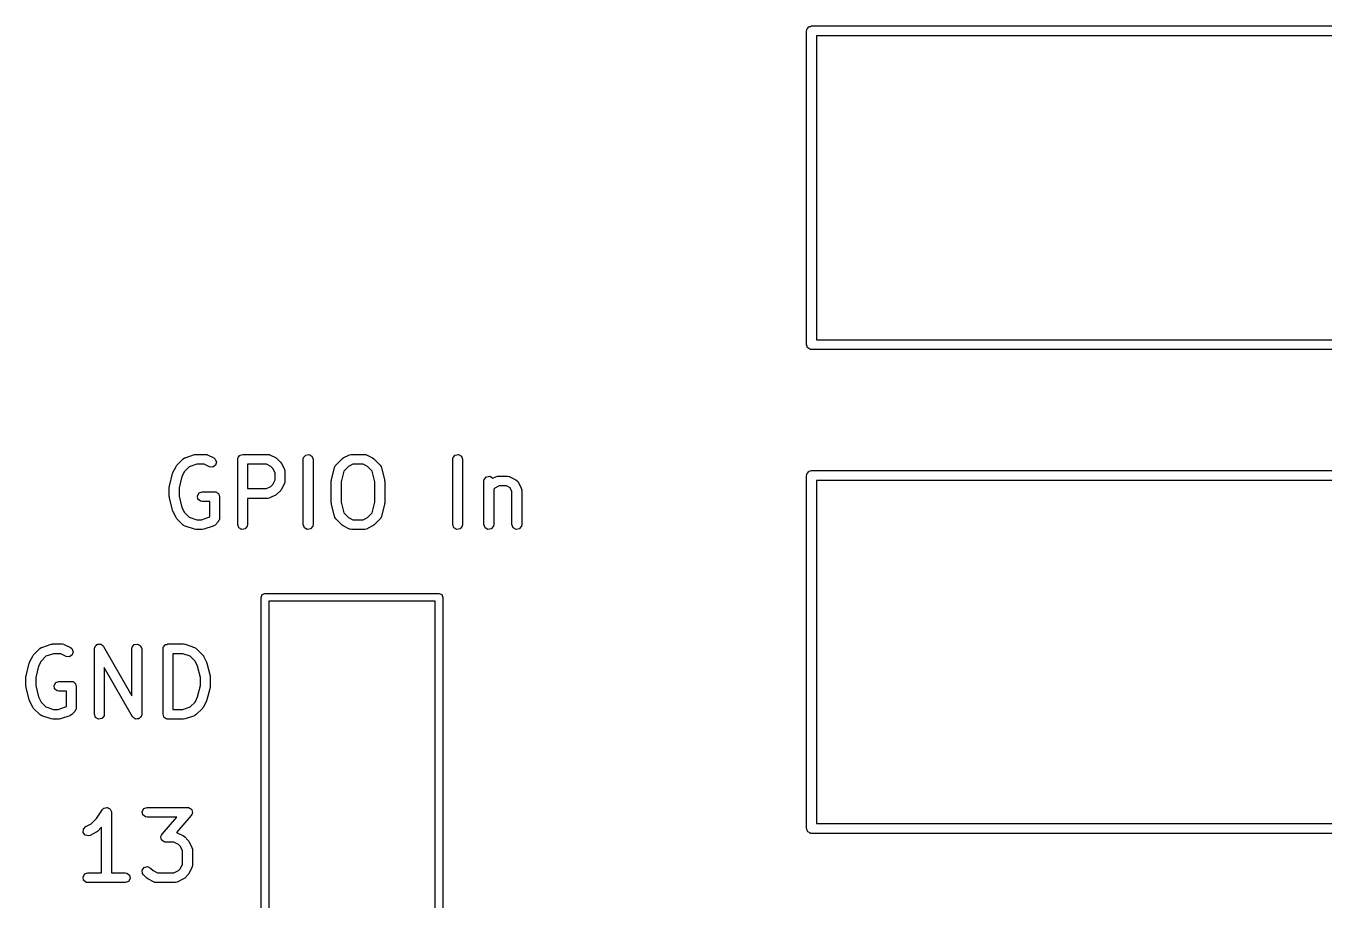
# Model space of a CAD drawing. Extents: x 84 to 170.9, y -102.7 to -57.6.
# Drawn here: x 83.99 to 103.83, y -71.09 to -57.73 of the extents above; entities that cross this region are included whole.
import ezdxf

# ---------------------------------------------------------------- set-up
doc = ezdxf.new("R2010")
doc.units = 0
doc.layers.add('BLACK', color=7, linetype='CONTINUOUS')

msp = doc.modelspace()

# ---------------------------------------------------------------- linework, layer by layer
at = {"layer": 'BLACK', "linetype": 'CONTINUOUS'}
for p, q in [((95.9581, -57.7402), (95.9625, -57.735)), ((95.9625, -57.735), (95.9817, -57.7317)), ((95.9817, -57.7317), (96, -57.725)), ((96, -57.725), (112.6, -57.725)), ((95.925, -57.8), (95.9267, -57.7903)), ((95.925, -62.6), (95.925, -57.8)), ((95.9261, -57.787), (95.9278, -57.7841)), ((95.9267, -57.7903), (95.9261, -57.787)), ((95.9278, -57.7841), (95.9295, -57.7743)), ((95.9295, -57.7743), (95.942, -57.7594)), ((95.942, -57.7594), (95.9518, -57.7425)), ((95.9518, -57.7425), (95.9581, -57.7402)), ((96.075, -57.875), (96.075, -62.525)), ((112.525, -57.875), (96.075, -57.875)), ((95.9317, -62.6183), (95.925, -62.6)), ((95.935, -62.6375), (95.9317, -62.6183)), ((95.9402, -62.6418), (95.935, -62.6375)), ((95.9425, -62.6482), (95.9402, -62.6418)), ((95.9594, -62.658), (95.9425, -62.6482)), ((95.9743, -62.6705), (95.9594, -62.658)), ((95.9841, -62.6722), (95.9743, -62.6705)), ((95.987, -62.6739), (95.9841, -62.6722)), ((95.9903, -62.6733), (95.987, -62.6739)), ((96, -62.675), (95.9903, -62.6733)), ((112.6, -62.675), (96, -62.675)), ((96.075, -62.525), (112.525, -62.525)), ((86.4239, -64.3288), (86.5668, -64.2812)), ((86.5668, -64.2812), (86.5889, -64.2779)), ((86.5889, -64.2779), (86.5905, -64.2774)), ((86.5905, -64.2774), (86.7333, -64.2774)), ((86.7333, -64.2774), (86.759, -64.2819)), ((86.759, -64.2819), (86.7624, -64.2848)), ((86.7624, -64.2848), (86.7669, -64.2853)), ((86.7669, -64.2853), (86.8621, -64.3329)), ((87.2629, -64.2926), (87.2673, -64.2874)), ((87.2673, -64.2874), (87.2865, -64.284)), ((87.2865, -64.284), (87.3048, -64.2774)), ((87.3048, -64.2774), (87.6857, -64.2774)), ((87.6857, -64.2774), (87.7114, -64.2819)), ((87.7114, -64.2819), (87.7148, -64.2848)), ((87.7148, -64.2848), (87.7193, -64.2853)), ((87.7193, -64.2853), (87.8145, -64.3329)), ((88.2343, -64.3267), (88.2673, -64.2874)), ((88.2673, -64.2874), (88.3178, -64.2785)), ((88.3178, -64.2785), (88.3622, -64.3042)), ((88.8426, -64.3329), (88.9379, -64.2853)), ((88.9379, -64.2853), (88.9629, -64.2779)), ((88.9629, -64.2779), (88.9672, -64.2789)), ((88.9672, -64.2789), (88.9714, -64.2774)), ((88.9714, -64.2774), (89.1619, -64.2774)), ((89.1619, -64.2774), (89.1876, -64.2819)), ((89.1876, -64.2819), (89.191, -64.2848)), ((89.191, -64.2848), (89.1954, -64.2853)), ((89.1954, -64.2853), (89.2907, -64.3329)), ((90.52, -64.3267), (90.553, -64.2874)), ((90.553, -64.2874), (90.6035, -64.2785)), ((90.6035, -64.2785), (90.6479, -64.3042)), ((86.2377, -64.5569), (86.2853, -64.4617)), ((86.2853, -64.4617), (86.2987, -64.4437)), ((86.2987, -64.4437), (86.2993, -64.4422)), ((86.2993, -64.4422), (86.3946, -64.347)), ((86.3946, -64.347), (86.4159, -64.332)), ((86.4881, -64.4656), (86.414, -64.5397)), ((86.4159, -64.332), (86.4204, -64.3316)), ((86.4204, -64.3316), (86.4239, -64.3288)), ((86.6026, -64.4274), (86.4881, -64.4656)), ((86.7156, -64.4274), (86.6026, -64.4274)), ((86.795, -64.4671), (86.7156, -64.4274)), ((86.846, -64.4729), (86.795, -64.4671)), ((86.8888, -64.4447), (86.846, -64.4729)), ((86.8621, -64.3329), (86.883, -64.3484)), ((86.883, -64.3484), (86.9034, -64.3955)), ((86.9034, -64.3955), (86.8888, -64.4447)), ((87.2298, -64.3524), (87.2315, -64.3426)), ((87.2298, -65.3524), (87.2298, -64.3524)), ((87.2309, -64.3394), (87.2326, -64.3365)), ((87.2315, -64.3426), (87.2309, -64.3394)), ((87.2326, -64.3365), (87.2343, -64.3267)), ((87.2343, -64.3267), (87.2468, -64.3118)), ((87.2468, -64.3118), (87.2566, -64.2949)), ((87.2566, -64.2949), (87.2629, -64.2926)), ((87.3798, -64.4274), (87.3798, -64.8012)), ((87.668, -64.4274), (87.3798, -64.4274)), ((87.7365, -64.4616), (87.668, -64.4274)), ((87.7669, -64.492), (87.7365, -64.4616)), ((87.8145, -64.3329), (87.8325, -64.3463)), ((87.8325, -64.3463), (87.834, -64.347)), ((87.834, -64.347), (87.8816, -64.3946)), ((87.8816, -64.3946), (87.8945, -64.413)), ((87.8945, -64.413), (87.8957, -64.4141)), ((87.8957, -64.4141), (87.9433, -64.5093)), ((88.2298, -64.3524), (88.2343, -64.3267)), ((88.2298, -65.3524), (88.2298, -64.3524)), ((88.3622, -64.3042), (88.3798, -64.3524)), ((88.3798, -64.3524), (88.3798, -65.3524)), ((88.6606, -64.6675), (88.7082, -64.477)), ((88.7082, -64.477), (88.7188, -64.4533)), ((88.7188, -64.4533), (88.7248, -64.4489)), ((88.7248, -64.4489), (88.7279, -64.4422)), ((88.7279, -64.4422), (88.8232, -64.347)), ((88.8232, -64.347), (88.8415, -64.3341)), ((88.8415, -64.3341), (88.8426, -64.3329)), ((88.9206, -64.4616), (88.8487, -64.5336)), ((88.9891, -64.4274), (88.9206, -64.4616)), ((89.1442, -64.4274), (88.9891, -64.4274)), ((89.2127, -64.4616), (89.1442, -64.4274)), ((89.2847, -64.5336), (89.2127, -64.4616)), ((89.2907, -64.3329), (89.3087, -64.3463)), ((89.3087, -64.3463), (89.3102, -64.347)), ((89.3102, -64.347), (89.4054, -64.4422)), ((89.4054, -64.4422), (89.4204, -64.4635)), ((89.4204, -64.4635), (89.421, -64.4709)), ((89.421, -64.4709), (89.4251, -64.477)), ((89.4251, -64.477), (89.4728, -64.6675)), ((90.5155, -64.3524), (90.52, -64.3267)), ((90.5155, -65.3524), (90.5155, -64.3524)), ((90.6479, -64.3042), (90.6655, -64.3524)), ((90.6655, -64.3524), (90.6655, -65.3524)), ((86.1844, -64.7628), (86.232, -64.5723)), ((86.232, -64.5723), (86.2373, -64.5605)), ((86.2373, -64.5605), (86.2377, -64.5569)), ((86.3755, -64.6167), (86.3321, -64.7902)), ((86.414, -64.5397), (86.3755, -64.6167)), ((87.8012, -64.5606), (87.7669, -64.492)), ((87.7669, -64.7365), (87.8012, -64.668)), ((87.8012, -64.668), (87.8012, -64.5606)), ((87.9433, -64.5093), (87.9507, -64.5343)), ((87.9507, -64.5343), (87.9497, -64.5386)), ((87.9497, -64.5386), (87.9512, -64.5429)), ((87.9512, -64.5429), (87.9512, -64.6857)), ((88.6583, -64.6857), (88.6609, -64.671)), ((88.6609, -64.671), (88.6606, -64.6675)), ((88.8487, -64.5336), (88.8083, -64.6949)), ((89.325, -64.6949), (89.2847, -64.5336)), ((89.4728, -64.6675), (89.4738, -64.6825)), ((89.4738, -64.6825), (89.475, -64.6857)), ((90.9917, -64.6857), (90.9962, -64.6601)), ((90.9962, -64.6601), (91.0292, -64.6208)), ((91.0292, -64.6208), (91.0797, -64.6119)), ((91.0797, -64.6119), (91.1241, -64.6375)), ((91.1241, -64.6375), (91.1263, -64.6435)), ((91.1263, -64.6435), (91.176, -64.6186)), ((91.176, -64.6186), (91.2009, -64.6112)), ((91.2009, -64.6112), (91.2053, -64.6122)), ((91.2053, -64.6122), (91.2095, -64.6107)), ((91.2095, -64.6107), (91.3524, -64.6107)), ((91.3524, -64.6107), (91.378, -64.6152)), ((91.378, -64.6152), (91.3815, -64.6181)), ((91.3815, -64.6181), (91.3859, -64.6186)), ((91.3859, -64.6186), (91.4812, -64.6663)), ((91.4812, -64.6663), (91.5021, -64.6818)), ((91.5021, -64.6818), (91.5065, -64.6921)), ((95.925, -64.6), (95.9267, -64.5903)), ((95.925, -70), (95.925, -64.6)), ((95.9261, -64.587), (95.9278, -64.5841)), ((95.9267, -64.5903), (95.9261, -64.587)), ((95.9278, -64.5841), (95.9295, -64.5743)), ((95.9295, -64.5743), (95.942, -64.5594)), ((95.942, -64.5594), (95.9518, -64.5425)), ((95.9518, -64.5425), (95.9581, -64.5402)), ((95.9581, -64.5402), (95.9625, -64.535)), ((95.9625, -64.535), (95.9817, -64.5317)), ((95.9817, -64.5317), (96, -64.525)), ((96, -64.525), (112.6, -64.525)), ((96.075, -64.675), (96.075, -69.925)), ((112.525, -64.675), (96.075, -64.675)), ((86.1821, -64.781), (86.1847, -64.7662)), ((86.1821, -64.9238), (86.1821, -64.781)), ((86.1847, -64.7662), (86.1844, -64.7628)), ((86.3321, -64.7902), (86.3321, -64.9146)), ((86.6119, -64.9108), (86.6375, -64.8664)), ((86.6375, -64.8664), (86.6857, -64.8488)), ((86.6857, -64.8488), (86.8762, -64.8488)), ((86.8762, -64.8488), (86.8859, -64.8505)), ((86.8859, -64.8505), (86.8892, -64.8499)), ((86.8892, -64.8499), (86.8921, -64.8516)), ((86.8921, -64.8516), (86.9018, -64.8533)), ((86.9018, -64.8533), (86.9168, -64.8659)), ((86.9168, -64.8659), (86.9336, -64.8756)), ((86.9336, -64.8756), (86.936, -64.882)), ((86.936, -64.882), (86.9411, -64.8863)), ((87.3798, -64.8012), (87.668, -64.8012)), ((87.668, -64.8012), (87.7365, -64.7669)), ((87.7365, -64.7669), (87.7669, -64.7365)), ((87.834, -64.8816), (87.8156, -64.8945)), ((87.8816, -64.834), (87.834, -64.8816)), ((87.8823, -64.8325), (87.8816, -64.834)), ((87.8957, -64.8145), (87.8823, -64.8325)), ((87.9433, -64.7193), (87.8957, -64.8145)), ((87.9438, -64.7148), (87.9433, -64.7193)), ((87.9467, -64.7114), (87.9438, -64.7148)), ((87.9512, -64.6857), (87.9467, -64.7114)), ((88.6583, -65.019), (88.6583, -64.6857)), ((88.8083, -64.6949), (88.8083, -65.0098)), ((89.325, -65.0098), (89.325, -64.6949)), ((89.475, -64.6857), (89.475, -65.019)), ((90.9917, -65.3524), (90.9917, -64.6857)), ((91.1587, -64.795), (91.1417, -64.812)), ((91.1417, -64.812), (91.1417, -65.3524)), ((91.2272, -64.7607), (91.1587, -64.795)), ((91.3347, -64.7607), (91.2272, -64.7607)), ((91.3917, -64.7892), (91.3347, -64.7607)), ((91.4202, -64.8463), (91.3917, -64.7892)), ((91.4202, -65.3524), (91.4202, -64.8463)), ((91.5065, -64.6921), (91.5147, -64.6998)), ((91.5147, -64.6998), (91.5623, -64.795)), ((91.5623, -64.795), (91.5697, -64.82)), ((91.5697, -64.82), (91.5687, -64.8244)), ((91.5687, -64.8244), (91.5702, -64.8286)), ((91.5702, -64.8286), (91.5702, -65.3524)), ((86.1833, -64.9271), (86.1821, -64.9238)), ((86.1844, -64.942), (86.1833, -64.9271)), ((86.232, -65.1325), (86.1844, -64.942)), ((86.3321, -64.9146), (86.3755, -65.0881)), ((86.6208, -64.9613), (86.6119, -64.9108)), ((86.6601, -64.9943), (86.6208, -64.9613)), ((86.6857, -64.9988), (86.6601, -64.9943)), ((86.8012, -64.9988), (86.6857, -64.9988)), ((86.8012, -65.2261), (86.8012, -64.9988)), ((86.9411, -64.8863), (86.9445, -64.9055)), ((86.9445, -64.9055), (86.9512, -64.9238)), ((86.9512, -64.9238), (86.9512, -65.2571)), ((87.6857, -64.9512), (87.3798, -64.9512)), ((87.3798, -64.9512), (87.3798, -65.3524)), ((87.6899, -64.9497), (87.6857, -64.9512)), ((87.6943, -64.9507), (87.6899, -64.9497)), ((87.7193, -64.9433), (87.6943, -64.9507)), ((87.8145, -64.8957), (87.7193, -64.9433)), ((87.8156, -64.8945), (87.8145, -64.8957)), ((88.6595, -65.0223), (88.6583, -65.019)), ((88.6606, -65.0372), (88.6595, -65.0223)), ((88.7082, -65.2277), (88.6606, -65.0372)), ((88.8083, -65.0098), (88.8487, -65.1712)), ((89.2847, -65.1712), (89.325, -65.0098)), ((89.4728, -65.0372), (89.4251, -65.2277)), ((89.475, -65.019), (89.4724, -65.0338)), ((89.4724, -65.0338), (89.4728, -65.0372)), ((86.234, -65.1354), (86.232, -65.1325)), ((86.2377, -65.1478), (86.234, -65.1354)), ((86.2853, -65.2431), (86.2377, -65.1478)), ((86.2865, -65.2442), (86.2853, -65.2431)), ((86.2993, -65.2626), (86.2865, -65.2442)), ((86.3946, -65.3578), (86.2993, -65.2626)), ((86.3755, -65.0881), (86.414, -65.1651)), ((86.414, -65.1651), (86.4881, -65.2392)), ((86.4881, -65.2392), (86.6026, -65.2774)), ((86.6026, -65.2774), (86.6735, -65.2774)), ((86.6735, -65.2774), (86.7881, -65.2392)), ((86.7881, -65.2392), (86.8012, -65.2261)), ((86.9495, -65.2667), (86.9467, -65.2828)), ((86.9509, -65.2637), (86.9495, -65.2667)), ((86.9512, -65.2571), (86.9504, -65.2617)), ((86.9504, -65.2617), (86.9509, -65.2637)), ((88.7123, -65.2338), (88.7082, -65.2277)), ((88.713, -65.2412), (88.7123, -65.2338)), ((88.7279, -65.2626), (88.713, -65.2412)), ((88.8232, -65.3578), (88.7279, -65.2626)), ((88.8487, -65.1712), (88.9206, -65.2431)), ((88.9206, -65.2431), (88.9891, -65.2774)), ((88.9891, -65.2774), (89.1442, -65.2774)), ((89.1442, -65.2774), (89.2127, -65.2431)), ((89.2127, -65.2431), (89.2847, -65.1712)), ((89.4054, -65.2626), (89.3102, -65.3578)), ((89.4085, -65.2558), (89.4054, -65.2626)), ((89.4145, -65.2515), (89.4085, -65.2558)), ((89.4251, -65.2277), (89.4145, -65.2515)), ((86.3987, -65.3597), (86.3946, -65.3578)), ((86.401, -65.3635), (86.3987, -65.3597)), ((86.4239, -65.3759), (86.401, -65.3635)), ((86.5668, -65.4235), (86.4239, -65.3759)), ((86.5684, -65.4235), (86.5668, -65.4235)), ((86.5905, -65.4274), (86.5684, -65.4235)), ((86.6857, -65.4274), (86.5905, -65.4274)), ((86.6873, -65.4268), (86.6857, -65.4274)), ((86.7094, -65.4235), (86.6873, -65.4268)), ((86.8523, -65.3759), (86.7094, -65.4235)), ((86.8558, -65.3731), (86.8523, -65.3759)), ((86.8603, -65.3727), (86.8558, -65.3731)), ((86.8816, -65.3578), (86.8603, -65.3727)), ((86.9292, -65.3102), (86.8816, -65.3578)), ((86.9361, -65.2953), (86.9292, -65.3102)), ((86.9467, -65.2828), (86.9361, -65.2953)), ((87.2473, -65.4006), (87.2298, -65.3524)), ((87.2917, -65.4262), (87.2473, -65.4006)), ((87.3423, -65.4173), (87.2917, -65.4262)), ((87.3752, -65.378), (87.3423, -65.4173)), ((87.3798, -65.3524), (87.3752, -65.378)), ((88.2473, -65.4006), (88.2298, -65.3524)), ((88.2917, -65.4262), (88.2473, -65.4006)), ((88.3423, -65.4173), (88.2917, -65.4262)), ((88.3752, -65.378), (88.3423, -65.4173)), ((88.3798, -65.3524), (88.3752, -65.378)), ((88.8246, -65.3585), (88.8232, -65.3578)), ((88.8426, -65.3718), (88.8246, -65.3585)), ((88.9379, -65.4195), (88.8426, -65.3718)), ((88.9423, -65.42), (88.9379, -65.4195)), ((88.9458, -65.4229), (88.9423, -65.42)), ((88.9714, -65.4274), (88.9458, -65.4229)), ((89.1619, -65.4274), (88.9714, -65.4274)), ((89.1661, -65.4258), (89.1619, -65.4274)), ((89.1705, -65.4269), (89.1661, -65.4258)), ((89.1954, -65.4195), (89.1705, -65.4269)), ((89.2907, -65.3718), (89.1954, -65.4195)), ((89.2918, -65.3707), (89.2907, -65.3718)), ((89.3102, -65.3578), (89.2918, -65.3707)), ((90.533, -65.4006), (90.5155, -65.3524)), ((90.5775, -65.4262), (90.533, -65.4006)), ((90.628, -65.4173), (90.5775, -65.4262)), ((90.661, -65.378), (90.628, -65.4173)), ((90.6655, -65.3524), (90.661, -65.378)), ((91.0092, -65.4006), (90.9917, -65.3524)), ((91.0536, -65.4262), (91.0092, -65.4006)), ((91.1042, -65.4173), (91.0536, -65.4262)), ((91.1371, -65.378), (91.1042, -65.4173)), ((91.1417, -65.3524), (91.1371, -65.378)), ((91.4378, -65.4006), (91.4202, -65.3524)), ((91.4822, -65.4262), (91.4378, -65.4006)), ((91.5327, -65.4173), (91.4822, -65.4262)), ((91.5657, -65.378), (91.5327, -65.4173)), ((91.5702, -65.3524), (91.5657, -65.378)), ((87.585, -66.465), (87.6026, -66.4226)), ((87.585, -84.305), (87.585, -66.465)), ((87.6026, -66.4226), (87.645, -66.405)), ((87.645, -66.405), (90.305, -66.405)), ((90.305, -66.405), (90.3474, -66.4226)), ((90.3474, -66.4226), (90.365, -66.465)), ((90.365, -66.465), (90.365, -84.305)), ((87.705, -66.525), (87.705, -84.245)), ((90.245, -66.525), (87.705, -66.525)), ((90.245, -84.245), (90.245, -66.525)), ((84.1089, -67.3422), (84.2041, -67.247)), ((84.2041, -67.247), (84.2254, -67.232)), ((84.2254, -67.232), (84.2299, -67.2316)), ((84.2299, -67.2316), (84.2334, -67.2288)), ((84.2334, -67.2288), (84.3763, -67.1812)), ((84.3763, -67.1812), (84.3985, -67.1779)), ((84.3985, -67.1779), (84.4, -67.1774)), ((84.4, -67.1774), (84.5429, -67.1774)), ((84.5429, -67.1774), (84.5685, -67.1819)), ((84.5685, -67.1819), (84.5719, -67.1848)), ((84.5719, -67.1848), (84.5764, -67.1853)), ((84.5764, -67.1853), (84.6716, -67.2329)), ((84.6716, -67.2329), (84.6926, -67.2484)), ((84.6926, -67.2484), (84.713, -67.2955)), ((85.0393, -67.2524), (85.0438, -67.2267)), ((85.0393, -68.2524), (85.0393, -67.2524)), ((85.0438, -67.2267), (85.0483, -67.2214)), ((85.0483, -67.2214), (85.0495, -67.2146)), ((85.0495, -67.2146), (85.0644, -67.2022)), ((85.0644, -67.2022), (85.0768, -67.1874)), ((85.0768, -67.1874), (85.0836, -67.1862)), ((85.0836, -67.1862), (85.0889, -67.1818)), ((85.0889, -67.1818), (85.1083, -67.1819)), ((85.1083, -67.1819), (85.1273, -67.1785)), ((85.1273, -67.1785), (85.1333, -67.182)), ((85.1333, -67.182), (85.1402, -67.182)), ((85.1402, -67.182), (85.155, -67.1945)), ((85.155, -67.1945), (85.1717, -67.2042)), ((85.1717, -67.2042), (85.1741, -67.2107)), ((85.1741, -67.2107), (85.1794, -67.2152)), ((85.1794, -67.2152), (85.6107, -67.97)), ((85.6107, -67.2524), (85.6152, -67.2267)), ((85.6107, -67.97), (85.6107, -67.2524)), ((85.6152, -67.2267), (85.6482, -67.1874)), ((85.6482, -67.1874), (85.6987, -67.1785)), ((85.6987, -67.1785), (85.7432, -67.2042)), ((85.7432, -67.2042), (85.7607, -67.2524)), ((85.7607, -67.2524), (85.7607, -68.2524)), ((86.0869, -67.2524), (86.0886, -67.2426)), ((86.0869, -68.2524), (86.0869, -67.2524)), ((86.088, -67.2394), (86.0897, -67.2365)), ((86.0886, -67.2426), (86.088, -67.2394)), ((86.0897, -67.2365), (86.0914, -67.2267)), ((86.0914, -67.2267), (86.104, -67.2118)), ((86.104, -67.2118), (86.1137, -67.1949)), ((86.1137, -67.1949), (86.1201, -67.1926)), ((86.1201, -67.1926), (86.1244, -67.1874)), ((86.1244, -67.1874), (86.1436, -67.184)), ((86.1436, -67.184), (86.1619, -67.1774)), ((86.1619, -67.1774), (86.4, -67.1774)), ((86.4, -67.1774), (86.4221, -67.1813)), ((86.4221, -67.1813), (86.4237, -67.1812)), ((86.4237, -67.1812), (86.5666, -67.2288)), ((86.5666, -67.2288), (86.5895, -67.2413)), ((86.5895, -67.2413), (86.5918, -67.2451)), ((86.5918, -67.2451), (86.5959, -67.247)), ((86.5959, -67.247), (86.6911, -67.3422)), ((84.0415, -67.4723), (84.0468, -67.4605)), ((84.0468, -67.4605), (84.0472, -67.4569)), ((84.0472, -67.4569), (84.0948, -67.3617)), ((84.0948, -67.3617), (84.1082, -67.3437)), ((84.1082, -67.3437), (84.1089, -67.3422)), ((84.2235, -67.4397), (84.185, -67.5167)), ((84.2977, -67.3656), (84.2235, -67.4397)), ((84.4122, -67.3274), (84.2977, -67.3656)), ((84.5252, -67.3274), (84.4122, -67.3274)), ((84.6046, -67.3671), (84.5252, -67.3274)), ((84.6555, -67.3729), (84.6046, -67.3671)), ((84.6983, -67.3447), (84.6555, -67.3729)), ((84.713, -67.2955), (84.6983, -67.3447)), ((86.2369, -67.3274), (86.2369, -68.1774)), ((86.3878, -67.3274), (86.2369, -67.3274)), ((86.5023, -67.3656), (86.3878, -67.3274)), ((86.5765, -67.4397), (86.5023, -67.3656)), ((86.6149, -67.5167), (86.5765, -67.4397)), ((86.6911, -67.3422), (86.704, -67.3606)), ((86.704, -67.3606), (86.7052, -67.3617)), ((86.7052, -67.3617), (86.7528, -67.4569)), ((86.7528, -67.4569), (86.7565, -67.4693)), ((83.9939, -67.6628), (84.0415, -67.4723)), ((84.185, -67.5167), (84.1417, -67.6902)), ((85.6206, -68.2896), (85.1893, -67.5348)), ((85.1893, -67.5348), (85.1893, -68.2524)), ((86.6583, -67.6902), (86.6149, -67.5167)), ((86.7565, -67.4693), (86.7585, -67.4723)), ((86.7585, -67.4723), (86.8061, -67.6628)), ((83.9917, -67.681), (83.9943, -67.6662)), ((83.9917, -67.8238), (83.9917, -67.681)), ((83.9929, -67.8271), (83.9917, -67.8238)), ((83.9939, -67.842), (83.9929, -67.8271)), ((83.9943, -67.6662), (83.9939, -67.6628)), ((84.0415, -68.0325), (83.9939, -67.842)), ((84.1417, -67.6902), (84.1417, -67.8146)), ((84.1417, -67.8146), (84.185, -67.9881)), ((84.4214, -67.8108), (84.447, -67.7664)), ((84.4303, -67.8613), (84.4214, -67.8108)), ((84.447, -67.7664), (84.4952, -67.7488)), ((84.4952, -67.7488), (84.6857, -67.7488)), ((84.6857, -67.7488), (84.6955, -67.7505)), ((84.6955, -67.7505), (84.6987, -67.7499)), ((84.6987, -67.7499), (84.7016, -67.7516)), ((84.7016, -67.7516), (84.7114, -67.7533)), ((84.7114, -67.7533), (84.7263, -67.7659)), ((84.7263, -67.7659), (84.7432, -67.7756)), ((84.7432, -67.7756), (84.7455, -67.782)), ((84.7455, -67.782), (84.7507, -67.7863)), ((84.7507, -67.7863), (84.754, -67.8055)), ((84.754, -67.8055), (84.7607, -67.8238)), ((84.7607, -67.8238), (84.7607, -68.1571)), ((86.6149, -67.9881), (86.6583, -67.8146)), ((86.6583, -67.8146), (86.6583, -67.6902)), ((86.8061, -67.842), (86.7585, -68.0325)), ((86.8083, -67.8238), (86.8057, -67.8386)), ((86.8057, -67.8386), (86.8061, -67.842)), ((86.8061, -67.6628), (86.8071, -67.6777)), ((86.8071, -67.6777), (86.8083, -67.681)), ((86.8083, -67.681), (86.8083, -67.8238)), ((84.0435, -68.0354), (84.0415, -68.0325)), ((84.0472, -68.0478), (84.0435, -68.0354)), ((84.0948, -68.1431), (84.0472, -68.0478)), ((84.185, -67.9881), (84.2235, -68.0651)), ((84.4696, -67.8943), (84.4303, -67.8613)), ((84.4952, -67.8988), (84.4696, -67.8943)), ((84.6107, -67.8988), (84.4952, -67.8988)), ((84.6107, -68.1261), (84.6107, -67.8988)), ((86.5765, -68.0651), (86.6149, -67.9881)), ((86.7528, -68.0478), (86.7052, -68.1431)), ((86.7532, -68.0443), (86.7528, -68.0478)), ((86.7585, -68.0325), (86.7532, -68.0443)), ((84.096, -68.1442), (84.0948, -68.1431)), ((84.1089, -68.1626), (84.096, -68.1442)), ((84.2041, -68.2578), (84.1089, -68.1626)), ((84.2235, -68.0651), (84.2977, -68.1392)), ((84.2977, -68.1392), (84.4122, -68.1774)), ((84.4122, -68.1774), (84.4831, -68.1774)), ((84.4831, -68.1774), (84.5976, -68.1392)), ((84.5976, -68.1392), (84.6107, -68.1261)), ((84.7387, -68.2102), (84.6911, -68.2578)), ((84.7457, -68.1953), (84.7387, -68.2102)), ((84.7562, -68.1828), (84.7457, -68.1953)), ((84.759, -68.1667), (84.7562, -68.1828)), ((84.7604, -68.1637), (84.759, -68.1667)), ((84.7607, -68.1571), (84.7599, -68.1617)), ((84.7599, -68.1617), (84.7604, -68.1637)), ((85.0568, -68.3006), (85.0393, -68.2524)), ((85.1893, -68.2524), (85.1848, -68.278)), ((85.7607, -68.2524), (85.7562, -68.278)), ((86.0936, -68.2707), (86.0869, -68.2524)), ((86.2369, -68.1774), (86.3878, -68.1774)), ((86.3878, -68.1774), (86.5023, -68.1392)), ((86.5023, -68.1392), (86.5765, -68.0651)), ((86.6911, -68.1626), (86.5959, -68.2578)), ((86.6918, -68.1611), (86.6911, -68.1626)), ((86.7052, -68.1431), (86.6918, -68.1611)), ((84.2082, -68.2597), (84.2041, -68.2578)), ((84.2105, -68.2635), (84.2082, -68.2597)), ((84.2334, -68.2759), (84.2105, -68.2635)), ((84.3763, -68.3235), (84.2334, -68.2759)), ((84.3779, -68.3235), (84.3763, -68.3235)), ((84.4, -68.3274), (84.3779, -68.3235)), ((84.4952, -68.3274), (84.4, -68.3274)), ((84.4968, -68.3268), (84.4952, -68.3274)), ((84.519, -68.3235), (84.4968, -68.3268)), ((84.6618, -68.2759), (84.519, -68.3235)), ((84.6653, -68.2731), (84.6618, -68.2759)), ((84.6698, -68.2727), (84.6653, -68.2731)), ((84.6911, -68.2578), (84.6698, -68.2727)), ((85.1013, -68.3262), (85.0568, -68.3006)), ((85.1518, -68.3173), (85.1013, -68.3262)), ((85.1848, -68.278), (85.1518, -68.3173)), ((85.6259, -68.2941), (85.6206, -68.2896)), ((85.6283, -68.3006), (85.6259, -68.2941)), ((85.645, -68.3103), (85.6283, -68.3006)), ((85.6597, -68.3227), (85.645, -68.3103)), ((85.6667, -68.3228), (85.6597, -68.3227)), ((85.6727, -68.3262), (85.6667, -68.3228)), ((85.6917, -68.3229), (85.6727, -68.3262)), ((85.7111, -68.323), (85.6917, -68.3229)), ((85.7164, -68.3185), (85.7111, -68.323)), ((85.7232, -68.3173), (85.7164, -68.3185)), ((85.7356, -68.3025), (85.7232, -68.3173)), ((85.7505, -68.2902), (85.7356, -68.3025)), ((85.7517, -68.2833), (85.7505, -68.2902)), ((85.7562, -68.278), (85.7517, -68.2833)), ((86.097, -68.2899), (86.0936, -68.2707)), ((86.1021, -68.2942), (86.097, -68.2899)), ((86.1045, -68.3006), (86.1021, -68.2942)), ((86.1213, -68.3103), (86.1045, -68.3006)), ((86.1363, -68.3229), (86.1213, -68.3103)), ((86.146, -68.3246), (86.1363, -68.3229)), ((86.1489, -68.3262), (86.146, -68.3246)), ((86.1522, -68.3257), (86.1489, -68.3262)), ((86.1619, -68.3274), (86.1522, -68.3257)), ((86.4, -68.3274), (86.1619, -68.3274)), ((86.4015, -68.3268), (86.4, -68.3274)), ((86.4237, -68.3235), (86.4015, -68.3268)), ((86.5666, -68.2759), (86.4237, -68.3235)), ((86.5701, -68.2731), (86.5666, -68.2759)), ((86.5746, -68.2727), (86.5701, -68.2731)), ((86.5959, -68.2578), (86.5746, -68.2727)), ((85.0703, -69.8475), (85.1614, -69.7108)), ((85.1614, -69.7108), (85.1794, -69.6919)), ((85.1794, -69.6919), (85.1835, -69.6907)), ((85.1835, -69.6907), (85.1863, -69.6874)), ((85.1863, -69.6874), (85.2077, -69.6836)), ((85.2077, -69.6836), (85.2286, -69.6775)), ((85.2286, -69.6775), (85.2326, -69.6793)), ((85.2326, -69.6793), (85.2368, -69.6785)), ((85.2368, -69.6785), (85.2557, -69.6894)), ((85.2557, -69.6894), (85.2756, -69.6981)), ((85.2756, -69.6981), (85.2775, -69.702)), ((85.2775, -69.702), (85.2813, -69.7042)), ((85.2813, -69.7042), (85.2887, -69.7246)), ((85.2887, -69.7246), (85.2984, -69.7441)), ((85.2984, -69.7441), (85.2973, -69.7483)), ((85.2973, -69.7483), (85.2988, -69.7524)), ((85.2988, -69.7524), (85.2988, -70.6774)), ((85.769, -69.7394), (85.7946, -69.6949)), ((85.7779, -69.7899), (85.769, -69.7394)), ((85.8172, -69.8229), (85.7779, -69.7899)), ((85.7946, -69.6949), (85.8429, -69.6774)), ((85.8429, -69.8274), (85.8172, -69.8229)), ((85.8429, -69.6774), (86.4619, -69.6774)), ((86.2966, -69.8274), (85.8429, -69.8274)), ((86.0721, -70.0839), (86.2966, -69.8274)), ((86.5183, -69.8018), (86.2909, -70.0618)), ((86.4619, -69.6774), (86.473, -69.6793)), ((86.473, -69.6793), (86.4765, -69.6788)), ((86.4765, -69.6788), (86.4791, -69.6804)), ((86.4791, -69.6804), (86.4876, -69.6819)), ((86.4876, -69.6819), (86.503, -69.6949)), ((86.503, -69.6949), (86.5203, -69.7054)), ((86.5257, -69.7829), (86.5183, -69.8018)), ((86.5203, -69.7054), (86.5223, -69.711)), ((86.5223, -69.711), (86.5269, -69.7149)), ((86.5358, -69.7654), (86.5257, -69.7829)), ((86.5269, -69.7149), (86.5304, -69.7348)), ((86.5304, -69.7348), (86.5369, -69.7539)), ((86.5369, -69.7539), (86.5347, -69.7595)), ((86.5347, -69.7595), (86.5358, -69.7654)), ((84.8662, -70.0595), (84.8693, -70.0083)), ((84.8693, -70.0083), (84.9046, -69.971)), ((84.9046, -69.971), (84.9889, -69.9288)), ((84.9889, -69.9288), (85.0703, -69.8475)), ((85.1488, -69.9811), (85.0864, -70.0435)), ((85.1488, -70.6774), (85.1488, -69.9811)), ((95.9317, -70.0183), (95.925, -70)), ((95.935, -70.0375), (95.9317, -70.0183)), ((95.9402, -70.0418), (95.935, -70.0375)), ((96.075, -69.925), (112.525, -69.925)), ((84.8968, -70.1007), (84.8662, -70.0595)), ((84.9467, -70.1126), (84.8968, -70.1007)), ((84.9716, -70.1052), (84.9467, -70.1126)), ((85.0669, -70.0576), (84.9716, -70.1052)), ((85.068, -70.0564), (85.0669, -70.0576)), ((85.0864, -70.0435), (85.068, -70.0564)), ((86.0536, -70.1318), (86.0557, -70.1262)), ((86.0601, -70.1509), (86.0536, -70.1318)), ((86.0547, -70.1203), (86.0648, -70.1028)), ((86.0557, -70.1262), (86.0547, -70.1203)), ((86.0636, -70.1708), (86.0601, -70.1509)), ((86.0682, -70.1747), (86.0636, -70.1708)), ((86.0648, -70.1028), (86.0721, -70.0839)), ((86.0701, -70.1803), (86.0682, -70.1747)), ((86.0874, -70.1908), (86.0701, -70.1803)), ((86.1029, -70.2038), (86.0874, -70.1908)), ((86.1114, -70.2053), (86.1029, -70.2038)), ((86.114, -70.2069), (86.1114, -70.2053)), ((86.1175, -70.2064), (86.114, -70.2069)), ((86.1286, -70.2083), (86.1175, -70.2064)), ((86.2537, -70.2083), (86.1286, -70.2083)), ((86.3222, -70.2426), (86.2537, -70.2083)), ((86.2909, -70.0618), (86.2971, -70.0629)), ((86.2971, -70.0629), (86.3005, -70.0657)), ((86.3005, -70.0657), (86.305, -70.0663)), ((86.305, -70.0663), (86.4002, -70.1139)), ((86.4002, -70.1139), (86.4182, -70.1272)), ((86.4182, -70.1272), (86.4197, -70.1279)), ((86.4197, -70.1279), (86.4673, -70.1755)), ((86.4673, -70.1755), (86.4802, -70.1939)), ((86.4802, -70.1939), (86.4814, -70.195)), ((86.4814, -70.195), (86.529, -70.2903)), ((95.9425, -70.0482), (95.9402, -70.0418)), ((95.9594, -70.058), (95.9425, -70.0482)), ((95.9743, -70.0705), (95.9594, -70.058)), ((95.9841, -70.0722), (95.9743, -70.0705)), ((95.987, -70.0739), (95.9841, -70.0722)), ((95.9903, -70.0733), (95.987, -70.0739)), ((96, -70.075), (95.9903, -70.0733)), ((112.6, -70.075), (96, -70.075)), ((86.3526, -70.273), (86.3222, -70.2426)), ((86.3869, -70.3415), (86.3526, -70.273)), ((86.3869, -70.5442), (86.3869, -70.3415)), ((86.529, -70.2903), (86.5364, -70.3152)), ((86.5364, -70.3152), (86.5354, -70.3196)), ((86.5354, -70.3196), (86.5369, -70.3238)), ((86.5369, -70.3238), (86.5369, -70.5619)), ((85.7704, -70.6377), (85.7998, -70.5957)), ((85.7998, -70.5957), (85.8494, -70.5824)), ((85.8494, -70.5824), (85.8959, -70.6041)), ((85.8959, -70.6041), (85.9349, -70.6431)), ((86.3222, -70.6431), (86.3526, -70.6127)), ((86.3526, -70.6127), (86.3869, -70.5442)), ((86.529, -70.5954), (86.4814, -70.6907)), ((86.5295, -70.591), (86.529, -70.5954)), ((86.5324, -70.5876), (86.5295, -70.591)), ((86.5369, -70.5619), (86.5324, -70.5876)), ((84.8642, -70.7394), (84.8899, -70.6949)), ((84.8731, -70.7899), (84.8642, -70.7394)), ((84.9124, -70.8229), (84.8731, -70.7899)), ((84.8899, -70.6949), (84.9381, -70.6774)), ((84.9381, -70.8274), (84.9124, -70.8229)), ((84.9381, -70.6774), (85.1488, -70.6774)), ((85.5095, -70.8274), (84.9381, -70.8274)), ((85.2988, -70.6774), (85.5095, -70.6774)), ((85.5095, -70.6774), (85.5352, -70.6819)), ((85.5577, -70.8098), (85.5095, -70.8274)), ((85.5352, -70.6819), (85.5745, -70.7149)), ((85.5834, -70.7654), (85.5577, -70.8098)), ((85.5745, -70.7149), (85.5834, -70.7654)), ((85.7749, -70.6888), (85.7704, -70.6377)), ((85.7898, -70.7102), (85.7749, -70.6888)), ((85.8374, -70.7578), (85.7898, -70.7102)), ((85.8389, -70.7585), (85.8374, -70.7578)), ((85.8569, -70.7718), (85.8389, -70.7585)), ((85.9522, -70.8195), (85.8569, -70.7718)), ((85.9349, -70.6431), (86.0034, -70.6774)), ((85.9566, -70.82), (85.9522, -70.8195)), ((85.9601, -70.8229), (85.9566, -70.82)), ((85.9857, -70.8274), (85.9601, -70.8229)), ((86.2714, -70.8274), (85.9857, -70.8274)), ((86.0034, -70.6774), (86.2537, -70.6774)), ((86.2537, -70.6774), (86.3222, -70.6431)), ((86.2756, -70.8258), (86.2714, -70.8274)), ((86.28, -70.8269), (86.2756, -70.8258)), ((86.305, -70.8195), (86.28, -70.8269)), ((86.4002, -70.7718), (86.305, -70.8195)), ((86.4013, -70.7707), (86.4002, -70.7718)), ((86.4197, -70.7578), (86.4013, -70.7707)), ((86.4673, -70.7102), (86.4197, -70.7578)), ((86.468, -70.7087), (86.4673, -70.7102)), ((86.4814, -70.6907), (86.468, -70.7087))]:
    msp.add_line(p, q, dxfattribs=at)

doc.saveas('drawing.dxf')
